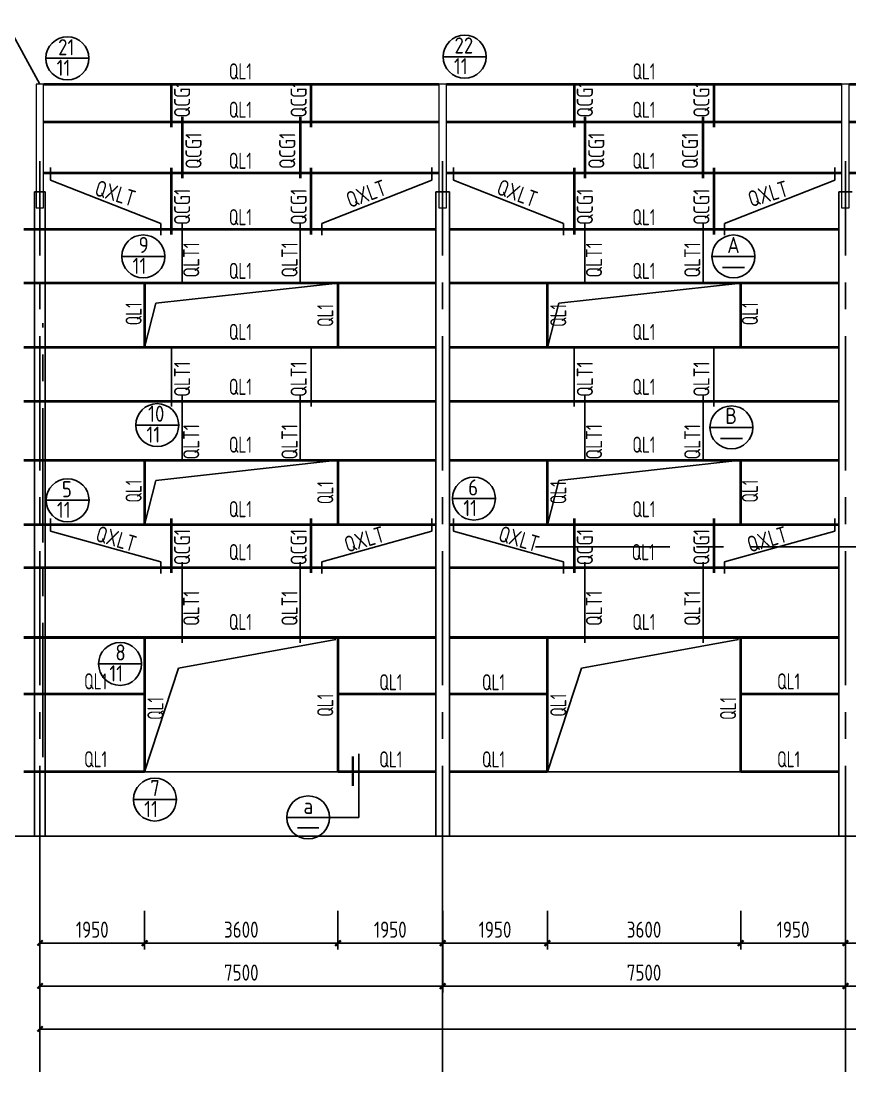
# Model space of a CAD drawing. Header units: millimetres. Extents: x 865490 to 879904, y 39442 to 44891.
# Drawn here: x 873529.6 to 873684, y 39579.8 to 39775.4 of the extents above; entities that cross this region are included whole.
import ezdxf

# ---------------------------------------------------------------- set-up
doc = ezdxf.new("R2010")
doc.units = ezdxf.units.MM
doc.header["$LTSCALE"] = 1000
doc.header["$MEASUREMENT"] = 0
doc.linetypes.add('CENTER', pattern=[2, 1.25, -0.25, 0.25, -0.25])
doc.linetypes.add('DOTE', pattern=[2.42, 2, -0.2, 0.02, -0.2])
for name, color, linetype in [('1307', 7, 'Continuous'), ('AXIS', 3, 'Continuous'), ('DIM', 7, 'Continuous'), ('DOTE', 1, 'DOTE'), ('M_Prof', 2, 'Continuous'), ('标注', 7, 'Continuous'), ('梁', 4, 'Continuous'), ('檩条', 34, 'Continuous'), ('索引符号标注', 253, 'Continuous')]:
    doc.layers.add(name, color=color, linetype=linetype)
doc.layers.add('零部件', color=3, linetype='Continuous', lineweight=5)
doc.styles.add('GBHZ', font='gbenor.shx', dxfattribs={"width": 0.9, "bigfont": 'gbcbig.shx'})
doc.dimstyles.new('Y100', dxfattribs={"dimscale": 0, "dimtxt": 3, "dimasz": 0.01, "dimexe": 1.2, "dimexo": 2, "dimgap": 1, "dimtad": 1, "dimdec": 0, "dimlfac": 100, "dimzin": 0, "dimdsep": 46, "dimtxsty": 'GBHZ', "dimblk": 'DX', "dimcen": 0.09, "dimdle": 1, "dimclrd": 7, "dimclre": 7, "dimclrt": 7, "dimadec": 0, "dimazin": 0, "dimtfac": 1, "dimtdec": 0, "dimtix": 1, "dimtmove": 2, "dimatfit": 3, "dimldrblk": 'DX', "dimfxl": 0, "dimtolj": 1, "dimtzin": 0, "dimarcsym": 0})

# ---------------------------------------------------------------- blocks, each defined once
blk = doc.blocks.new('DX')
at = {"color": 0, "linetype": 'ByBlock', "const_width": 40}
blk.add_lwpolyline([(-54, -51), (46, 49)], dxfattribs=at)
blk = doc.blocks.new('*D881')
at = {"layer": 'Defpoints', "color": 0, "transparency": 16777216}
for p in [(873533.15, 39611.76), (873608.15, 39611.76), (873608.15, 39595.76)]:
    blk.add_point(p, dxfattribs=at)
at = {"layer": 'dim', "color": 7, "lineweight": -2, "transparency": 16777216}
for p, q in [((873533.15, 39609.76), (873533.15, 39594.56)), ((873608.15, 39609.76), (873608.15, 39594.56)), ((873533.16, 39595.76), (873608.14, 39595.76))]:
    blk.add_line(p, q, dxfattribs=at)
at = {"layer": 'dim', "color": 7, "lineweight": -2, "transparency": 16777216, "xscale": 0.01, "yscale": 0.01, "zscale": 0.01, "rotation": 180}
blk.add_blockref('DX', (873533.15, 39595.76), dxfattribs=at)
at = {"layer": 'dim', "color": 7, "lineweight": -2, "transparency": 16777216, "xscale": 0.01, "yscale": 0.01, "zscale": 0.01}
blk.add_blockref('DX', (873608.15, 39595.76), dxfattribs=at)
at = {"layer": 'dim', "color": 7, "transparency": 16777216, "insert": (873570.65, 39598.26), "char_height": 3, "attachment_point": 5, "style": 'GBHZ'}
blk.add_mtext('\\A1;7500', dxfattribs=at)
blk = doc.blocks.new('*D882')
at = {"layer": 'Defpoints', "color": 0, "transparency": 16777216}
for p in [(873608.15, 39611.76), (873683.15, 39611.76), (873683.15, 39595.76)]:
    blk.add_point(p, dxfattribs=at)
at = {"layer": 'dim', "color": 7, "lineweight": -2, "transparency": 16777216}
for p, q in [((873608.15, 39609.76), (873608.15, 39594.56)), ((873683.15, 39609.76), (873683.15, 39594.56)), ((873608.16, 39595.76), (873683.14, 39595.76))]:
    blk.add_line(p, q, dxfattribs=at)
at = {"layer": 'dim', "color": 7, "lineweight": -2, "transparency": 16777216, "xscale": 0.01, "yscale": 0.01, "zscale": 0.01, "rotation": 180}
blk.add_blockref('DX', (873608.15, 39595.76), dxfattribs=at)
at = {"layer": 'dim', "color": 7, "lineweight": -2, "transparency": 16777216, "xscale": 0.01, "yscale": 0.01, "zscale": 0.01}
blk.add_blockref('DX', (873683.15, 39595.76), dxfattribs=at)
at = {"layer": 'dim', "color": 7, "transparency": 16777216, "insert": (873645.65, 39598.26), "char_height": 3, "attachment_point": 5, "style": 'GBHZ'}
blk.add_mtext('\\A1;7500', dxfattribs=at)
blk = doc.blocks.new('*D883')
at = {"layer": 'Defpoints', "color": 0, "transparency": 16777216}
for p in [(873683.15, 39611.76), (873758.15, 39611.76), (873758.15, 39595.76)]:
    blk.add_point(p, dxfattribs=at)
at = {"layer": 'dim', "color": 7, "lineweight": -2, "transparency": 16777216}
for p, q in [((873683.15, 39609.76), (873683.15, 39594.56)), ((873758.15, 39609.76), (873758.15, 39594.56)), ((873683.16, 39595.76), (873758.14, 39595.76))]:
    blk.add_line(p, q, dxfattribs=at)
at = {"layer": 'dim', "color": 7, "lineweight": -2, "transparency": 16777216, "xscale": 0.01, "yscale": 0.01, "zscale": 0.01, "rotation": 180}
blk.add_blockref('DX', (873683.15, 39595.76), dxfattribs=at)
at = {"layer": 'dim', "color": 7, "lineweight": -2, "transparency": 16777216, "xscale": 0.01, "yscale": 0.01, "zscale": 0.01}
blk.add_blockref('DX', (873758.15, 39595.76), dxfattribs=at)
at = {"layer": 'dim', "color": 7, "transparency": 16777216, "insert": (873720.65, 39598.26), "char_height": 3, "attachment_point": 5, "style": 'GBHZ'}
blk.add_mtext('\\A1;7500', dxfattribs=at)
blk = doc.blocks.new('*D887')
at = {"layer": 'Defpoints', "color": 0, "transparency": 16777216}
for p in [(873533.15, 39611.76), (873983.15, 39611.76), (873533.15, 39587.76)]:
    blk.add_point(p, dxfattribs=at)
at = {"layer": 'dim', "color": 7, "lineweight": -2, "transparency": 16777216}
for p, q in [((873533.15, 39609.76), (873533.15, 39586.56)), ((873983.15, 39609.76), (873983.15, 39586.56)), ((873983.14, 39587.76), (873533.16, 39587.76))]:
    blk.add_line(p, q, dxfattribs=at)
at = {"layer": 'dim', "color": 7, "lineweight": -2, "transparency": 16777216, "xscale": 0.01, "yscale": 0.01, "zscale": 0.01, "rotation": 180}
blk.add_blockref('DX', (873533.15, 39587.76), dxfattribs=at)
at = {"layer": 'dim', "color": 7, "lineweight": -2, "transparency": 16777216, "xscale": 0.01, "yscale": 0.01, "zscale": 0.01}
blk.add_blockref('DX', (873983.15, 39587.76), dxfattribs=at)
at = {"layer": 'dim', "color": 7, "transparency": 16777216, "insert": (873758.15, 39590.26), "char_height": 3, "attachment_point": 5, "style": 'GBHZ'}
blk.add_mtext('\\A1;45000', dxfattribs=at)
blk = doc.blocks.new('*D891')
at = {"layer": 'Defpoints', "color": 0, "transparency": 16777216}
for p in [(873533.15, 39611.76), (873552.65, 39611.76), (873552.65, 39603.76)]:
    blk.add_point(p, dxfattribs=at)
at = {"layer": '标注', "color": 7, "lineweight": -2, "transparency": 16777216}
for p, q in [((873533.15, 39609.76), (873533.15, 39602.56)), ((873552.65, 39609.76), (873552.65, 39602.56)), ((873533.16, 39603.76), (873552.64, 39603.76))]:
    blk.add_line(p, q, dxfattribs=at)
at = {"layer": '标注', "color": 7, "lineweight": -2, "transparency": 16777216, "xscale": 0.01, "yscale": 0.01, "zscale": 0.01, "rotation": 180}
blk.add_blockref('DX', (873533.15, 39603.76), dxfattribs=at)
at = {"layer": '标注', "color": 7, "lineweight": -2, "transparency": 16777216, "xscale": 0.01, "yscale": 0.01, "zscale": 0.01}
blk.add_blockref('DX', (873552.65, 39603.76), dxfattribs=at)
at = {"layer": '标注', "color": 7, "transparency": 16777216, "insert": (873542.9, 39606.26), "char_height": 3, "attachment_point": 5, "style": 'GBHZ'}
blk.add_mtext('\\A1;1950', dxfattribs=at)
blk = doc.blocks.new('*D892')
at = {"layer": 'Defpoints', "color": 0, "transparency": 16777216}
for p in [(873552.65, 39611.76), (873588.65, 39611.76), (873588.65, 39603.76)]:
    blk.add_point(p, dxfattribs=at)
at = {"layer": '标注', "color": 7, "lineweight": -2, "transparency": 16777216}
for p, q in [((873552.65, 39609.76), (873552.65, 39602.56)), ((873588.65, 39609.76), (873588.65, 39602.56)), ((873552.66, 39603.76), (873588.64, 39603.76))]:
    blk.add_line(p, q, dxfattribs=at)
at = {"layer": '标注', "color": 7, "lineweight": -2, "transparency": 16777216, "xscale": 0.01, "yscale": 0.01, "zscale": 0.01, "rotation": 180}
blk.add_blockref('DX', (873552.65, 39603.76), dxfattribs=at)
at = {"layer": '标注', "color": 7, "lineweight": -2, "transparency": 16777216, "xscale": 0.01, "yscale": 0.01, "zscale": 0.01}
blk.add_blockref('DX', (873588.65, 39603.76), dxfattribs=at)
at = {"layer": '标注', "color": 7, "transparency": 16777216, "insert": (873570.65, 39606.26), "char_height": 3, "attachment_point": 5, "style": 'GBHZ'}
blk.add_mtext('\\A1;3600', dxfattribs=at)
blk = doc.blocks.new('*D893')
at = {"layer": 'Defpoints', "color": 0, "transparency": 16777216}
for p in [(873588.65, 39611.76), (873608.15, 39611.76), (873608.15, 39603.76)]:
    blk.add_point(p, dxfattribs=at)
at = {"layer": '标注', "color": 7, "lineweight": -2, "transparency": 16777216}
for p, q in [((873588.65, 39609.76), (873588.65, 39602.56)), ((873608.15, 39609.76), (873608.15, 39602.56)), ((873588.66, 39603.76), (873608.14, 39603.76))]:
    blk.add_line(p, q, dxfattribs=at)
at = {"layer": '标注', "color": 7, "lineweight": -2, "transparency": 16777216, "xscale": 0.01, "yscale": 0.01, "zscale": 0.01, "rotation": 180}
blk.add_blockref('DX', (873588.65, 39603.76), dxfattribs=at)
at = {"layer": '标注', "color": 7, "lineweight": -2, "transparency": 16777216, "xscale": 0.01, "yscale": 0.01, "zscale": 0.01}
blk.add_blockref('DX', (873608.15, 39603.76), dxfattribs=at)
at = {"layer": '标注', "color": 7, "transparency": 16777216, "insert": (873598.4, 39606.26), "char_height": 3, "attachment_point": 5, "style": 'GBHZ'}
blk.add_mtext('\\A1;1950', dxfattribs=at)
blk = doc.blocks.new('*D907')
at = {"layer": 'Defpoints', "color": 0, "transparency": 16777216}
for p in [(873608.15, 39611.76), (873627.65, 39611.76), (873627.65, 39603.76)]:
    blk.add_point(p, dxfattribs=at)
at = {"layer": '标注', "color": 7, "lineweight": -2, "transparency": 16777216}
for p, q in [((873608.15, 39609.76), (873608.15, 39602.56)), ((873627.65, 39609.76), (873627.65, 39602.56)), ((873608.16, 39603.76), (873627.64, 39603.76))]:
    blk.add_line(p, q, dxfattribs=at)
at = {"layer": '标注', "color": 7, "lineweight": -2, "transparency": 16777216, "xscale": 0.01, "yscale": 0.01, "zscale": 0.01, "rotation": 180}
blk.add_blockref('DX', (873608.15, 39603.76), dxfattribs=at)
at = {"layer": '标注', "color": 7, "lineweight": -2, "transparency": 16777216, "xscale": 0.01, "yscale": 0.01, "zscale": 0.01}
blk.add_blockref('DX', (873627.65, 39603.76), dxfattribs=at)
at = {"layer": '标注', "color": 7, "transparency": 16777216, "insert": (873617.9, 39606.26), "char_height": 3, "attachment_point": 5, "style": 'GBHZ'}
blk.add_mtext('\\A1;1950', dxfattribs=at)
blk = doc.blocks.new('*D908')
at = {"layer": 'Defpoints', "color": 0, "transparency": 16777216}
for p in [(873627.65, 39611.76), (873663.65, 39611.76), (873663.65, 39603.76)]:
    blk.add_point(p, dxfattribs=at)
at = {"layer": '标注', "color": 7, "lineweight": -2, "transparency": 16777216}
for p, q in [((873627.65, 39609.76), (873627.65, 39602.56)), ((873663.65, 39609.76), (873663.65, 39602.56)), ((873627.66, 39603.76), (873663.64, 39603.76))]:
    blk.add_line(p, q, dxfattribs=at)
at = {"layer": '标注', "color": 7, "lineweight": -2, "transparency": 16777216, "xscale": 0.01, "yscale": 0.01, "zscale": 0.01, "rotation": 180}
blk.add_blockref('DX', (873627.65, 39603.76), dxfattribs=at)
at = {"layer": '标注', "color": 7, "lineweight": -2, "transparency": 16777216, "xscale": 0.01, "yscale": 0.01, "zscale": 0.01}
blk.add_blockref('DX', (873663.65, 39603.76), dxfattribs=at)
at = {"layer": '标注', "color": 7, "transparency": 16777216, "insert": (873645.65, 39606.26), "char_height": 3, "attachment_point": 5, "style": 'GBHZ'}
blk.add_mtext('\\A1;3600', dxfattribs=at)
blk = doc.blocks.new('*D909')
at = {"layer": 'Defpoints', "color": 0, "transparency": 16777216}
for p in [(873663.65, 39611.76), (873683.15, 39611.76), (873683.15, 39603.76)]:
    blk.add_point(p, dxfattribs=at)
at = {"layer": '标注', "color": 7, "lineweight": -2, "transparency": 16777216}
for p, q in [((873663.65, 39609.76), (873663.65, 39602.56)), ((873683.15, 39609.76), (873683.15, 39602.56)), ((873663.66, 39603.76), (873683.14, 39603.76))]:
    blk.add_line(p, q, dxfattribs=at)
at = {"layer": '标注', "color": 7, "lineweight": -2, "transparency": 16777216, "xscale": 0.01, "yscale": 0.01, "zscale": 0.01, "rotation": 180}
blk.add_blockref('DX', (873663.65, 39603.76), dxfattribs=at)
at = {"layer": '标注', "color": 7, "lineweight": -2, "transparency": 16777216, "xscale": 0.01, "yscale": 0.01, "zscale": 0.01}
blk.add_blockref('DX', (873683.15, 39603.76), dxfattribs=at)
at = {"layer": '标注', "color": 7, "transparency": 16777216, "insert": (873673.4, 39606.26), "char_height": 3, "attachment_point": 5, "style": 'GBHZ'}
blk.add_mtext('\\A1;1950', dxfattribs=at)
blk = doc.blocks.new('*D910')
at = {"layer": 'Defpoints', "color": 0, "transparency": 16777216}
for p in [(873683.15, 39611.76), (873702.65, 39611.76), (873702.65, 39603.76)]:
    blk.add_point(p, dxfattribs=at)
at = {"layer": '标注', "color": 7, "lineweight": -2, "transparency": 16777216}
for p, q in [((873683.15, 39609.76), (873683.15, 39602.56)), ((873702.65, 39609.76), (873702.65, 39602.56)), ((873683.16, 39603.76), (873702.64, 39603.76))]:
    blk.add_line(p, q, dxfattribs=at)
at = {"layer": '标注', "color": 7, "lineweight": -2, "transparency": 16777216, "xscale": 0.01, "yscale": 0.01, "zscale": 0.01, "rotation": 180}
blk.add_blockref('DX', (873683.15, 39603.76), dxfattribs=at)
at = {"layer": '标注', "color": 7, "lineweight": -2, "transparency": 16777216, "xscale": 0.01, "yscale": 0.01, "zscale": 0.01}
blk.add_blockref('DX', (873702.65, 39603.76), dxfattribs=at)
at = {"layer": '标注', "color": 7, "transparency": 16777216, "insert": (873692.9, 39606.26), "char_height": 3, "attachment_point": 5, "style": 'GBHZ'}
blk.add_mtext('\\A1;1950', dxfattribs=at)

msp = doc.modelspace()

# ---------------------------------------------------------------- linework, layer by layer
at = {"layer": 'AXIS', "color": 0}
for p, q in [((873533.146, 39611.761), (873533.146, 39579.761)), ((873608.146, 39611.761), (873608.146, 39579.761)), ((873683.146, 39611.761), (873683.146, 39579.761))]:
    msp.add_line(p, q, dxfattribs=at)
at = {"layer": 'dim', "linetype": 'ByBlock'}
msp.add_line((873592.55, 39639.01), (873592.55, 39627.163), dxfattribs=at)
at = {"layer": 'dim'}
msp.add_line((873996.125, 39623.657), (873517.146, 39623.657), dxfattribs=at)
at = {"layer": 'dim', "linetype": 'ByBlock', "const_width": 0.4}
msp.add_lwpolyline([(873591.433, 39638.529), (873591.433, 39633.034)], dxfattribs=at)
at = {"layer": 'DOTE', "linetype": 'CENTER', "ltscale": 0.02}
for p, q in [((873533.146, 39611.761), (873533.146, 39749.333)), ((873608.146, 39611.761), (873608.146, 39749.333)), ((873683.146, 39611.761), (873683.146, 39749.333)), ((873533.722, 39638.376, -0.007), (873533.722, 39719.203, -0.007)), ((873730.444, 39677.516, -0.008), (873623.307, 39677.516, -0.008))]:
    msp.add_line(p, q, dxfattribs=at)
at = {"layer": 'M_Prof'}
for p, q in [((873532.146, 39743.657), (873532.146, 39623.657)), ((873532.146, 39743.657), (873534.146, 39743.657)), ((873534.146, 39623.657), (873534.146, 39743.657)), ((873606.896, 39743.657), (873609.396, 39743.657)), ((873606.896, 39743.657), (873606.896, 39623.657)), ((873609.396, 39623.657), (873609.396, 39743.657)), ((873681.896, 39743.657), (873681.896, 39623.657)), ((873681.896, 39743.657), (873684.396, 39743.657)), ((873989.453, 39623.657), (873510.96, 39623.657)), ((873532.146, 39623.657), (873534.146, 39623.657)), ((873607.146, 39623.657), (873609.146, 39623.657))]:
    msp.add_line(p, q, dxfattribs=at)
at = {"layer": '标注'}
for p, q in [((873552.646, 39635.657), (873588.646, 39635.657)), ((873663.646, 39635.657), (873627.646, 39635.657))]:
    msp.add_line(p, q, dxfattribs=at)
at = {"layer": '梁'}
msp.add_line((873533.146, 39763.657), (873526.734, 39775.441), dxfattribs=at)
at = {"layer": '檩条', "color": 4, "linetype": 'ByBlock'}
for p, q in [((873535.146, 39748.158), (873535.146, 39745.807)), ((873606.146, 39748.158), (873606.146, 39745.807)), ((873610.146, 39748.158), (873610.146, 39745.807)), ((873681.146, 39748.158), (873681.146, 39745.807)), ((873535.146, 39745.807), (873555.646, 39737.728)), ((873606.146, 39745.807), (873585.646, 39737.728)), ((873610.146, 39745.807), (873630.646, 39737.728)), ((873681.146, 39745.807), (873660.646, 39737.728)), ((873555.646, 39737.728), (873555.646, 39735.588)), ((873585.646, 39737.728), (873585.646, 39735.588)), ((873630.646, 39737.728), (873630.646, 39735.588)), ((873660.646, 39737.728), (873660.646, 39735.588)), ((873535.146, 39682.832), (873535.146, 39680.481)), ((873606.146, 39682.832), (873606.146, 39680.481)), ((873610.146, 39682.832), (873610.146, 39680.481)), ((873681.146, 39682.832), (873681.146, 39680.481)), ((873535.146, 39680.481), (873555.646, 39674.726)), ((873606.146, 39680.481), (873585.646, 39674.726)), ((873610.146, 39680.481), (873630.646, 39674.726)), ((873681.146, 39680.481), (873660.646, 39674.726)), ((873555.646, 39674.726), (873555.646, 39672.587)), ((873585.646, 39674.726), (873585.646, 39672.587)), ((873630.646, 39674.726), (873630.646, 39672.587)), ((873660.646, 39674.726), (873660.646, 39672.587))]:
    msp.add_line(p, q, dxfattribs=at)
at = {"layer": '檩条', "color": 4}
for p, q in [((873559.646, 39726.658), (873559.646, 39737.658)), ((873581.646, 39726.658), (873581.646, 39737.658)), ((873634.646, 39726.658), (873634.646, 39737.658)), ((873656.646, 39726.658), (873656.646, 39737.658)), ((873554.764, 39722.91), (873588.646, 39726.658)), ((873629.764, 39722.91), (873663.646, 39726.658)), ((873552.646, 39714.658), (873554.764, 39722.91)), ((873627.646, 39714.658), (873629.764, 39722.91)), ((873557.646, 39714.658), (873557.646, 39703.657)), ((873583.646, 39714.658), (873583.646, 39703.657)), ((873632.646, 39714.658), (873632.646, 39703.657)), ((873658.646, 39714.658), (873658.646, 39703.657)), ((873559.646, 39693.657), (873559.646, 39705.657)), ((873581.646, 39693.657), (873581.646, 39705.657)), ((873634.646, 39693.657), (873634.646, 39705.657)), ((873656.646, 39693.657), (873656.646, 39705.657)), ((873554.764, 39689.909), (873588.646, 39693.657)), ((873629.764, 39689.909), (873663.646, 39693.657)), ((873552.646, 39681.657), (873554.764, 39689.909)), ((873627.646, 39681.657), (873629.764, 39689.909)), ((873557.646, 39682.657), (873557.646, 39674.981)), ((873583.646, 39682.657), (873583.646, 39674.981)), ((873632.646, 39682.657), (873632.646, 39674.981)), ((873658.646, 39682.657), (873658.646, 39674.981)), ((873559.646, 39659.657), (873559.646, 39674.657)), ((873581.646, 39659.657), (873581.646, 39674.657)), ((873634.646, 39659.657), (873634.646, 39674.657)), ((873656.646, 39659.657), (873656.646, 39674.657)), ((873558.989, 39654.976), (873588.246, 39660.257)), ((873633.989, 39654.976), (873663.246, 39660.257)), ((873552.646, 39635.657), (873558.989, 39654.976)), ((873627.646, 39635.657), (873633.989, 39654.976))]:
    msp.add_line(p, q, dxfattribs=at)
at = {"layer": '檩条', "color": 4, "const_width": 0.5}
for points in [[(873533.846, 39763.657), (873607.446, 39763.657)], [(873557.646, 39763.657), (873557.646, 39755.658)], [(873583.646, 39763.657), (873583.646, 39755.658)], [(873682.446, 39763.657), (873608.846, 39763.657)], [(873632.646, 39763.657), (873632.646, 39755.658)], [(873658.646, 39763.657), (873658.646, 39755.658)], [(873757.446, 39763.657), (873683.846, 39763.657)], [(873533.846, 39756.658), (873607.446, 39756.658)], [(873559.646, 39746.157), (873559.646, 39757.658)], [(873581.646, 39746.157), (873581.646, 39757.658)], [(873682.446, 39756.658), (873608.846, 39756.658)], [(873634.646, 39746.157), (873634.646, 39757.658)], [(873656.646, 39746.157), (873656.646, 39757.658)], [(873757.446, 39756.658), (873683.846, 39756.658)], [(873533.846, 39747.157), (873607.446, 39747.157)], [(873557.646, 39748.157), (873557.646, 39735.658)], [(873583.646, 39748.157), (873583.646, 39735.658)], [(873682.446, 39747.157), (873608.846, 39747.157)], [(873632.646, 39748.157), (873632.646, 39735.658)], [(873658.646, 39748.157), (873658.646, 39735.658)], [(873757.446, 39747.157), (873683.846, 39747.157)], [(873530.146, 39736.658), (873606.896, 39736.658)], [(873681.896, 39736.658), (873609.396, 39736.658)], [(873530.146, 39726.658), (873606.896, 39726.658)], [(873552.646, 39714.658), (873552.646, 39726.658)], [(873588.646, 39714.658), (873588.646, 39726.658)], [(873681.896, 39726.658), (873609.396, 39726.658)], [(873627.646, 39714.658), (873627.646, 39726.658)], [(873663.646, 39714.658), (873663.646, 39726.658)], [(873530.146, 39714.658), (873606.896, 39714.658)], [(873681.896, 39714.658), (873609.396, 39714.658)], [(873530.146, 39704.657), (873606.896, 39704.657)], [(873681.896, 39704.657), (873609.396, 39704.657)], [(873530.146, 39693.657), (873606.896, 39693.657)], [(873552.646, 39681.657), (873552.646, 39693.657)], [(873588.646, 39681.657), (873588.646, 39693.657)], [(873681.896, 39693.657), (873609.396, 39693.657)], [(873627.646, 39681.657), (873627.646, 39693.657)], [(873663.646, 39681.657), (873663.646, 39693.657)], [(873557.646, 39682.831), (873557.646, 39672.657)], [(873583.646, 39682.831), (873583.646, 39672.657)], [(873632.646, 39682.831), (873632.646, 39672.657)], [(873658.646, 39682.831), (873658.646, 39672.657)], [(873530.146, 39681.657), (873606.896, 39681.657)], [(873681.896, 39681.657), (873609.396, 39681.657)], [(873530.146, 39673.657), (873606.896, 39673.657)], [(873681.896, 39673.657), (873609.396, 39673.657)], [(873530.146, 39660.657), (873606.896, 39660.657)], [(873552.646, 39635.657), (873552.646, 39660.657)], [(873588.646, 39635.657), (873588.646, 39660.657)], [(873681.896, 39660.657), (873609.396, 39660.657)], [(873627.646, 39635.657), (873627.646, 39660.657)], [(873663.646, 39635.657), (873663.646, 39660.657)], [(873530.146, 39650.157), (873552.646, 39650.157)], [(873588.646, 39650.157), (873606.896, 39650.157)], [(873627.646, 39650.157), (873609.396, 39650.157)], [(873681.896, 39650.157), (873663.646, 39650.157)]]:
    msp.add_lwpolyline(points, dxfattribs=at)
at = {"layer": '檩条', "color": 4, "linetype": 'ByBlock', "const_width": 0.5}
for points in [[(873530.146, 39635.657), (873552.646, 39635.657)], [(873588.646, 39635.657), (873606.896, 39635.657)], [(873627.646, 39635.657), (873609.396, 39635.657)], [(873681.896, 39635.657), (873663.646, 39635.657)]]:
    msp.add_lwpolyline(points, dxfattribs=at)
at = {"layer": '索引符号标注'}
for p, q in [((873534.263, 39768.495), (873542.263, 39768.495)), ((873608.246, 39768.796), (873616.246, 39768.796)), ((873548.405, 39731.618), (873556.405, 39731.618)), ((873658.283, 39731.6), (873666.283, 39731.6)), ((873660.235, 39729.526), (873664.331, 39729.526)), ((873550.997, 39700.196), (873558.997, 39700.196)), ((873657.918, 39699.777), (873665.918, 39699.777)), ((873659.87, 39697.703), (873663.966, 39697.703)), ((873534.311, 39686.201), (873542.311, 39686.201)), ((873609.97, 39686.528), (873617.97, 39686.528)), ((873544.082, 39655.743), (873552.082, 39655.743)), ((873550.571, 39630.488), (873558.571, 39630.488)), ((873592.55, 39627.163), (873579.106, 39627.163)), ((873581.106, 39625.248), (873585.106, 39625.248))]:
    msp.add_line(p, q, dxfattribs=at)
for centre in [(873538.263, 39768.495), (873612.246, 39768.796), (873552.405, 39731.618), (873662.283, 39731.6), (873554.997, 39700.196), (873661.918, 39699.777), (873538.311, 39686.201), (873613.97, 39686.528), (873548.082, 39655.743), (873554.571, 39630.488), (873583.106, 39627.163)]:
    msp.add_circle(centre, 4, dxfattribs=at)
at = {"layer": '零部件'}
for points in [[(873532.446, 39740.657), (873533.846, 39740.657), (873533.846, 39763.657), (873532.446, 39763.657)], [(873607.446, 39740.657), (873608.846, 39740.657), (873608.846, 39763.657), (873607.446, 39763.657)], [(873682.446, 39740.657), (873683.846, 39740.657), (873683.846, 39763.657), (873682.446, 39763.657)]]:
    msp.add_lwpolyline(points, close=True, dxfattribs=at)

# ---------------------------------------------------------------- texts
at = {"layer": '1307', "style": 'GBHZ', "width": 0.8}
for p in [(873568.342, 39764.562), (873643.47, 39764.562), (873568.342, 39757.419), (873643.47, 39757.419), (873568.342, 39747.919), (873643.47, 39747.919), (873568.342, 39737.42), (873643.47, 39737.42), (873568.342, 39727.42), (873643.47, 39727.42), (873568.342, 39716.055), (873643.47, 39716.055), (873568.342, 39705.834), (873643.47, 39705.834), (873568.342, 39695.058), (873643.47, 39695.058), (873568.342, 39683.054), (873643.47, 39683.054), (873568.342, 39675.054), (873643.342, 39675.054), (873568.342, 39662.054), (873643.47, 39662.054), (873541.382, 39650.993), (873596.345, 39650.827), (873615.466, 39650.827), (873670.43, 39650.993), (873541.382, 39636.493), (873596.345, 39636.459), (873615.466, 39636.459), (873670.43, 39636.493)]:
    msp.add_text('QL1', height=3, dxfattribs=at).set_placement(p)
at = {"layer": '1307', "style": 'GBHZ'}
for s, rotation, width, p in [('QCG1', 90, 0.9, (873561.128, 39757.449)), ('QCG1', 90, 0.9, (873582.83, 39757.449)), ('QCG1', 90, 0.9, (873636.128, 39757.449)), ('QCG1', 90, 0.9, (873657.83, 39757.449)), ('QCG1', 90, 0.9, (873563.254, 39747.887)), ('QCG1', 90, 0.9, (873580.704, 39747.887)), ('QCG1', 90, 0.9, (873638.254, 39747.887)), ('QCG1', 90, 0.9, (873655.704, 39747.887)), ('QXLT', 343.10315, 0.9, (873543.145, 39743.038)), ('QXLT', 19.94874, 0.9, (873590.874, 39740.578)), ('QXLT', 340.05126, 0.9, (873617.972, 39743.28)), ('QXLT', 16.89685, 0.9, (873665.569, 39740.736)), ('QCG1', 90, 0.9, (873561.128, 39737.449)), ('QCG1', 90, 0.9, (873582.83, 39737.449)), ('QCG1', 90, 0.9, (873636.128, 39737.449)), ('QCG1', 90, 0.9, (873657.83, 39737.449)), ('QLT1', 90, 0.9, (873562.828, 39727.647)), ('QLT1', 90, 0.9, (873581.13, 39727.647)), ('QLT1', 90, 0.9, (873637.828, 39727.647)), ('QLT1', 90, 0.9, (873656.13, 39727.647)), ('QL1', 90, 0.8, (873552.1, 39718.774)), ('QL1', 90, 0.8, (873587.787, 39718.48)), ('QL1', 90, 0.8, (873631.171, 39718.48)), ('QL1', 90, 0.8, (873666.858, 39718.774)), ('QLT1', 90, 0.9, (873561.128, 39705.448)), ('QLT1', 90, 0.9, (873582.83, 39705.448)), ('QLT1', 90, 0.9, (873636.128, 39705.448)), ('QLT1', 90, 0.9, (873657.83, 39705.448)), ('QLT1', 90, 0.9, (873562.828, 39693.778)), ('QLT1', 90, 0.9, (873581.13, 39693.778)), ('QLT1', 90, 0.9, (873637.828, 39693.778)), ('QLT1', 90, 0.9, (873656.13, 39693.778)), ('QL1', 90, 0.8, (873552.1, 39685.773)), ('QL1', 90, 0.8, (873587.787, 39685.479)), ('QL1', 90, 0.8, (873631.171, 39685.479)), ('QL1', 90, 0.8, (873666.858, 39685.773)), ('QXLT', 343.58341, 0.9, (873543.313, 39678.671)), ('QCG1', 90, 0.9, (873561.128, 39674.095)), ('QCG1', 90, 0.9, (873582.83, 39674.095)), ('QXLT', 16.41659, 0.9, (873590.381, 39676.432)), ('QXLT', 343.58341, 0.9, (873618.313, 39678.671)), ('QCG1', 90, 0.9, (873636.128, 39674.095)), ('QCG1', 90, 0.9, (873657.83, 39674.095)), ('QXLT', 16.41659, 0.9, (873665.381, 39676.432)), ('QLT1', 90, 0.9, (873562.828, 39662.778)), ('QLT1', 90, 0.9, (873581.13, 39662.778)), ('QLT1', 90, 0.9, (873637.828, 39662.778)), ('QLT1', 90, 0.9, (873656.13, 39662.778)), ('QL1', 90, 0.8, (873556.165, 39645.301)), ('QL1', 90, 0.8, (873587.781, 39645.899)), ('QL1', 90, 0.8, (873631.177, 39645.899)), ('QL1', 90, 0.8, (873662.793, 39645.301))]:
    msp.add_text(s, height=3, rotation=rotation, dxfattribs=dict(at, width=width)).set_placement(p)
at = {"layer": '索引符号标注', "style": 'GBHZ'}
for s, p in [('21', (873536.543, 39769.061)), ('22', (873610.352, 39769.391)), ('11', (873536.261, 39765.231)), ('11', (873610.245, 39765.531)), ('9', (873551.524, 39732.244)), ('A', (873661.144, 39732.246)), ('11', (873550.404, 39728.353)), ('10', (873553.302, 39700.822)), ('B', (873660.78, 39700.424)), ('11', (873552.996, 39696.932)), ('6', (873612.903, 39687.093)), ('5', (873537.245, 39686.766)), ('11', (873611.989, 39683.263)), ('11', (873536.31, 39682.936)), ('8', (873547.201, 39656.369)), ('11', (873546.081, 39652.478)), ('7', (873553.691, 39631.114)), ('11', (873552.57, 39627.223)), ('a', (873582.225, 39627.789))]:
    msp.add_text(s, height=3, dxfattribs=at).set_placement(p)

# ---------------------------------------------------------------- dimensions: what is measured, and where the dimension line sits
at = {"layer": 'dim'}
for base, p1, p2, picture, middle in [((873608.146, 39595.761), (873533.146, 39611.761), (873608.146, 39611.761), '*D881', (873570.646, 39598.261)), ((873533.146, 39587.761), (873983.146, 39611.761), (873533.146, 39611.761), '*D887', (873758.146, 39590.261)), ((873683.146, 39595.761), (873608.146, 39611.761), (873683.146, 39611.761), '*D882', (873645.646, 39598.261)), ((873758.146, 39595.761), (873683.146, 39611.761), (873758.146, 39611.761), '*D883', (873720.646, 39598.261))]:
    dim = msp.add_linear_dim(base=base, p1=p1, p2=p2, dimstyle='Y100', override={"dimscale": 1, "dimfxl": 2}, dxfattribs=at)
    dim.commit()
    dim.dimension.update_dxf_attribs({"geometry": picture, "text_midpoint": middle})
at = {"layer": '标注'}
for base, p1, p2, picture, middle in [((873552.646, 39603.761), (873533.146, 39611.761), (873552.646, 39611.761), '*D891', (873542.896, 39606.261)), ((873588.646, 39603.761), (873552.646, 39611.761), (873588.646, 39611.761), '*D892', (873570.646, 39606.261)), ((873608.146, 39603.761), (873588.646, 39611.761), (873608.146, 39611.761), '*D893', (873598.396, 39606.261)), ((873627.646, 39603.761), (873608.146, 39611.761), (873627.646, 39611.761), '*D907', (873617.896, 39606.261)), ((873663.646, 39603.761), (873627.646, 39611.761), (873663.646, 39611.761), '*D908', (873645.646, 39606.261)), ((873683.146, 39603.761), (873663.646, 39611.761), (873683.146, 39611.761), '*D909', (873673.396, 39606.261)), ((873702.646, 39603.761), (873683.146, 39611.761), (873702.646, 39611.761), '*D910', (873692.896, 39606.261))]:
    dim = msp.add_linear_dim(base=base, p1=p1, p2=p2, dimstyle='Y100', override={"dimscale": 1}, dxfattribs=at)
    dim.commit()
    dim.dimension.update_dxf_attribs({"geometry": picture, "text_midpoint": middle})

doc.saveas('drawing.dxf')
